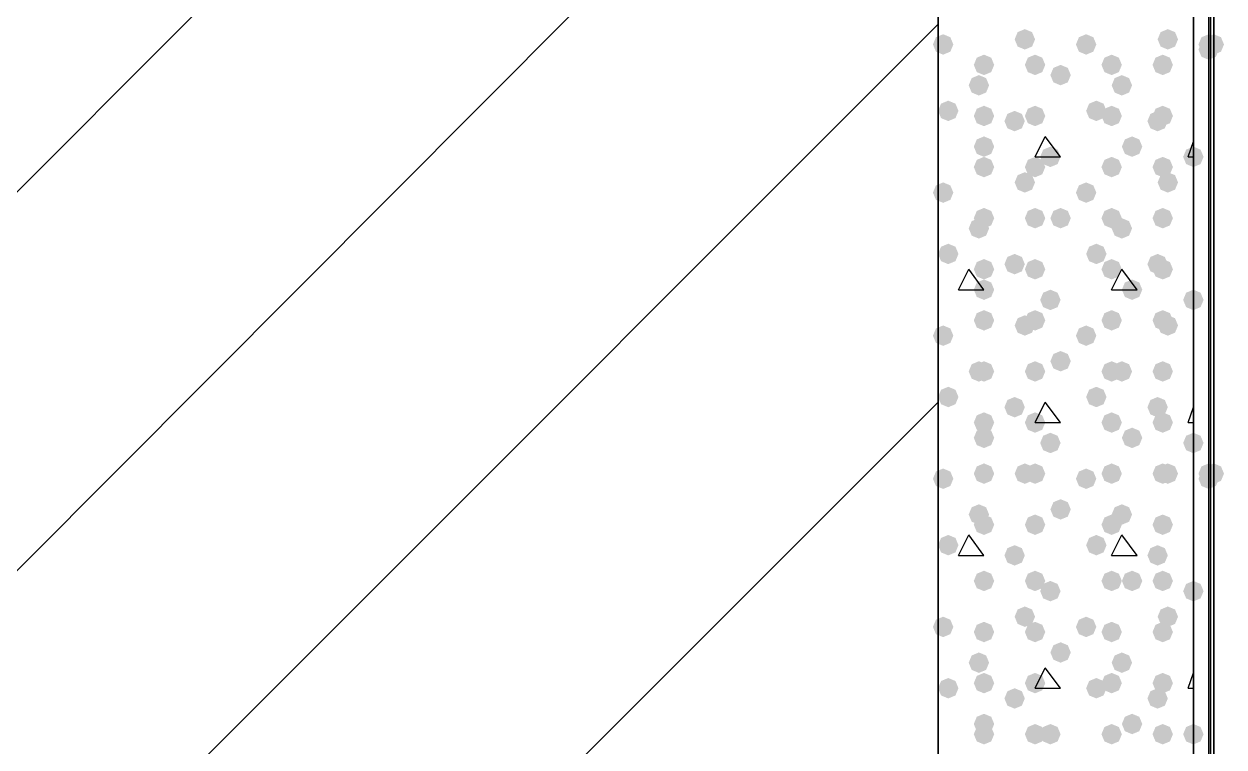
# Model space of a CAD drawing. Header units: millimetres. Extents: x 0 to 420, y 0 to 297.
# Drawn here: x 369.91 to 379.86, y 149.29 to 155.28 of the extents above; entities that cross this region are included whole.
import ezdxf

# ---------------------------------------------------------------- set-up
doc = ezdxf.new("R2010")
doc.units = ezdxf.units.MM
doc.layers.get('0').update_dxf_attribs({"linetype": 'CONTINUOUS'})

msp = doc.modelspace()

# ---------------------------------------------------------------- hatches: boundary and pattern name
at = {"true_color": 0x000007}
h = msp.add_hatch(color=0, dxfattribs=at)
h.paths.add_polyline_path([(379.73, 243.755333), (379.73, 100.160667)], flags=0)
h.paths.add_polyline_path([(379.73, 100.160667), (379.73, 243.755333)], flags=0)
at = {"true_color": 0x000008}
for points in [[(378.290667, 155.151667), (378.265796, 155.091871), (378.206, 155.067), (378.146204, 155.091871), (378.121333, 155.151667), (378.146204, 155.211462), (378.206, 155.236333), (378.265796, 155.211463)], [(379.476, 155.151667), (379.451129, 155.091871), (379.391333, 155.067), (379.331537, 155.091871), (379.306667, 155.151667), (379.331537, 155.211462), (379.391333, 155.236333), (379.451129, 155.211463)], [(377.613333, 155.109333), (377.588462, 155.049537), (377.528667, 155.024667), (377.468871, 155.049537), (377.444, 155.109333), (377.468871, 155.169129), (377.528667, 155.194), (377.588462, 155.169129)], [(378.798667, 155.109333), (378.773796, 155.049537), (378.714, 155.024667), (378.654204, 155.049537), (378.629333, 155.109333), (378.654204, 155.169129), (378.714, 155.194), (378.773796, 155.169129)], [(377.952, 154.94), (377.927129, 154.880204), (377.867333, 154.855333), (377.807538, 154.880204), (377.782667, 154.94), (377.807537, 154.999796), (377.867333, 155.024667), (377.927129, 154.999796)], [(378.375333, 154.94), (378.350462, 154.880204), (378.290667, 154.855333), (378.230871, 154.880204), (378.206, 154.94), (378.230871, 154.999796), (378.290667, 155.024667), (378.350462, 154.999796)], [(379.010333, 154.94), (378.985463, 154.880204), (378.925667, 154.855333), (378.865871, 154.880204), (378.841, 154.94), (378.865871, 154.999796), (378.925667, 155.024667), (378.985462, 154.999796)], [(379.433667, 154.94), (379.408796, 154.880204), (379.349, 154.855333), (379.289204, 154.880204), (379.264333, 154.94), (379.289204, 154.999796), (379.349, 155.024667), (379.408796, 154.999796)], [(378.587, 154.855333), (378.562129, 154.795537), (378.502333, 154.770667), (378.442538, 154.795537), (378.417667, 154.855333), (378.442537, 154.915129), (378.502333, 154.94), (378.562129, 154.915129)], [(377.909667, 154.770667), (377.884796, 154.710871), (377.825, 154.686), (377.765204, 154.710871), (377.740333, 154.770667), (377.765204, 154.830462), (377.825, 154.855333), (377.884796, 154.830463)], [(379.095, 154.770667), (379.070129, 154.710871), (379.010333, 154.686), (378.950538, 154.710871), (378.925667, 154.770667), (378.950537, 154.830462), (379.010333, 154.855333), (379.070129, 154.830463)], [(377.655667, 154.559), (377.630796, 154.499204), (377.571, 154.474333), (377.511204, 154.499204), (377.486333, 154.559), (377.511204, 154.618796), (377.571, 154.643667), (377.630796, 154.618796)], [(377.952, 154.516667), (377.927129, 154.456871), (377.867333, 154.432), (377.807538, 154.456871), (377.782667, 154.516667), (377.807537, 154.576462), (377.867333, 154.601333), (377.927129, 154.576463)], [(378.375333, 154.516667), (378.350462, 154.456871), (378.290667, 154.432), (378.230871, 154.456871), (378.206, 154.516667), (378.230871, 154.576462), (378.290667, 154.601333), (378.350462, 154.576463)], [(378.883333, 154.559), (378.858462, 154.499204), (378.798667, 154.474333), (378.738871, 154.499204), (378.714, 154.559), (378.738871, 154.618796), (378.798667, 154.643667), (378.858462, 154.618796)], [(379.010333, 154.516667), (378.985463, 154.456871), (378.925667, 154.432), (378.865871, 154.456871), (378.841, 154.516667), (378.865871, 154.576462), (378.925667, 154.601333), (378.985462, 154.576463)], [(379.433667, 154.516667), (379.408796, 154.456871), (379.349, 154.432), (379.289204, 154.456871), (379.264333, 154.516667), (379.289204, 154.576462), (379.349, 154.601333), (379.408796, 154.576463)], [(378.206, 154.474333), (378.181129, 154.414537), (378.121333, 154.389667), (378.061537, 154.414537), (378.036667, 154.474333), (378.061537, 154.534129), (378.121333, 154.559), (378.181129, 154.534129)], [(379.391333, 154.474333), (379.366463, 154.414537), (379.306667, 154.389667), (379.246871, 154.414537), (379.222, 154.474333), (379.246871, 154.534129), (379.306667, 154.559), (379.366462, 154.534129)], [(377.952, 154.262667), (377.927129, 154.202871), (377.867333, 154.178), (377.807538, 154.202871), (377.782667, 154.262667), (377.807537, 154.322462), (377.867333, 154.347333), (377.927129, 154.322463)], [(379.179667, 154.262667), (379.154796, 154.202871), (379.095, 154.178), (379.035204, 154.202871), (379.010333, 154.262667), (379.035204, 154.322462), (379.095, 154.347333), (379.154796, 154.322463)], [(378.502333, 154.178), (378.477462, 154.118204), (378.417667, 154.093333), (378.357871, 154.118204), (378.333, 154.178), (378.357871, 154.237796), (378.417667, 154.262667), (378.477462, 154.237796)], [(379.687667, 154.178), (379.662796, 154.118204), (379.603, 154.093333), (379.543204, 154.118204), (379.518333, 154.178), (379.543204, 154.237796), (379.603, 154.262667), (379.662796, 154.237796)], [(377.952, 154.093333), (377.927129, 154.033537), (377.867333, 154.008667), (377.807538, 154.033537), (377.782667, 154.093333), (377.807537, 154.153129), (377.867333, 154.178), (377.927129, 154.153129)], [(378.375333, 154.093333), (378.350462, 154.033537), (378.290667, 154.008667), (378.230871, 154.033537), (378.206, 154.093333), (378.230871, 154.153129), (378.290667, 154.178), (378.350462, 154.153129)], [(379.010333, 154.093333), (378.985463, 154.033537), (378.925667, 154.008667), (378.865871, 154.033537), (378.841, 154.093333), (378.865871, 154.153129), (378.925667, 154.178), (378.985462, 154.153129)], [(379.433667, 154.093333), (379.408796, 154.033537), (379.349, 154.008667), (379.289204, 154.033537), (379.264333, 154.093333), (379.289204, 154.153129), (379.349, 154.178), (379.408796, 154.153129)], [(378.290667, 153.966333), (378.265796, 153.906537), (378.206, 153.881667), (378.146204, 153.906537), (378.121333, 153.966333), (378.146204, 154.026129), (378.206, 154.051), (378.265796, 154.026129)], [(379.476, 153.966333), (379.451129, 153.906537), (379.391333, 153.881667), (379.331537, 153.906537), (379.306667, 153.966333), (379.331537, 154.026129), (379.391333, 154.051), (379.451129, 154.026129)], [(377.613333, 153.881667), (377.588462, 153.821871), (377.528667, 153.797), (377.468871, 153.821871), (377.444, 153.881667), (377.468871, 153.941462), (377.528667, 153.966333), (377.588462, 153.941463)], [(378.798667, 153.881667), (378.773796, 153.821871), (378.714, 153.797), (378.654204, 153.821871), (378.629333, 153.881667), (378.654204, 153.941462), (378.714, 153.966333), (378.773796, 153.941463)], [(377.952, 153.67), (377.927129, 153.610204), (377.867333, 153.585333), (377.807538, 153.610204), (377.782667, 153.67), (377.807537, 153.729796), (377.867333, 153.754667), (377.927129, 153.729796)], [(378.375333, 153.67), (378.350462, 153.610204), (378.290667, 153.585333), (378.230871, 153.610204), (378.206, 153.67), (378.230871, 153.729796), (378.290667, 153.754667), (378.350462, 153.729796)], [(378.587, 153.67), (378.562129, 153.610204), (378.502333, 153.585333), (378.442538, 153.610204), (378.417667, 153.67), (378.442537, 153.729796), (378.502333, 153.754667), (378.562129, 153.729796)], [(379.010333, 153.67), (378.985463, 153.610204), (378.925667, 153.585333), (378.865871, 153.610204), (378.841, 153.67), (378.865871, 153.729796), (378.925667, 153.754667), (378.985462, 153.729796)], [(379.433667, 153.67), (379.408796, 153.610204), (379.349, 153.585333), (379.289204, 153.610204), (379.264333, 153.67), (379.289204, 153.729796), (379.349, 153.754667), (379.408796, 153.729796)], [(377.909667, 153.585333), (377.884796, 153.525537), (377.825, 153.500667), (377.765204, 153.525537), (377.740333, 153.585333), (377.765204, 153.645129), (377.825, 153.67), (377.884796, 153.645129)], [(379.095, 153.585333), (379.070129, 153.525537), (379.010333, 153.500667), (378.950538, 153.525537), (378.925667, 153.585333), (378.950537, 153.645129), (379.010333, 153.67), (379.070129, 153.645129)], [(377.655667, 153.373667), (377.630796, 153.313871), (377.571, 153.289), (377.511204, 153.313871), (377.486333, 153.373667), (377.511204, 153.433462), (377.571, 153.458333), (377.630796, 153.433463)], [(378.883333, 153.373667), (378.858462, 153.313871), (378.798667, 153.289), (378.738871, 153.313871), (378.714, 153.373667), (378.738871, 153.433462), (378.798667, 153.458333), (378.858462, 153.433463)], [(377.952, 153.246667), (377.927129, 153.186871), (377.867333, 153.162), (377.807538, 153.186871), (377.782667, 153.246667), (377.807537, 153.306462), (377.867333, 153.331333), (377.927129, 153.306463)], [(378.206, 153.289), (378.181129, 153.229204), (378.121333, 153.204333), (378.061537, 153.229204), (378.036667, 153.289), (378.061537, 153.348796), (378.121333, 153.373667), (378.181129, 153.348796)], [(378.375333, 153.246667), (378.350462, 153.186871), (378.290667, 153.162), (378.230871, 153.186871), (378.206, 153.246667), (378.230871, 153.306462), (378.290667, 153.331333), (378.350462, 153.306463)], [(379.010333, 153.246667), (378.985463, 153.186871), (378.925667, 153.162), (378.865871, 153.186871), (378.841, 153.246667), (378.865871, 153.306462), (378.925667, 153.331333), (378.985462, 153.306463)], [(379.391333, 153.289), (379.366463, 153.229204), (379.306667, 153.204333), (379.246871, 153.229204), (379.222, 153.289), (379.246871, 153.348796), (379.306667, 153.373667), (379.366462, 153.348796)], [(379.433667, 153.246667), (379.408796, 153.186871), (379.349, 153.162), (379.289204, 153.186871), (379.264333, 153.246667), (379.289204, 153.306462), (379.349, 153.331333), (379.408796, 153.306463)], [(377.952, 153.077333), (377.927129, 153.017537), (377.867333, 152.992667), (377.807538, 153.017537), (377.782667, 153.077333), (377.807537, 153.137129), (377.867333, 153.162), (377.927129, 153.137129)], [(379.179667, 153.077333), (379.154796, 153.017537), (379.095, 152.992667), (379.035204, 153.017537), (379.010333, 153.077333), (379.035204, 153.137129), (379.095, 153.162), (379.154796, 153.137129)], [(378.502333, 152.992667), (378.477462, 152.932871), (378.417667, 152.908), (378.357871, 152.932871), (378.333, 152.992667), (378.357871, 153.052462), (378.417667, 153.077333), (378.477462, 153.052463)], [(379.687667, 152.992667), (379.662796, 152.932871), (379.603, 152.908), (379.543204, 152.932871), (379.518333, 152.992667), (379.543204, 153.052462), (379.603, 153.077333), (379.662796, 153.052463)], [(377.952, 152.823333), (377.927129, 152.763537), (377.867333, 152.738667), (377.807538, 152.763537), (377.782667, 152.823333), (377.807537, 152.883129), (377.867333, 152.908), (377.927129, 152.883129)], [(378.375333, 152.823333), (378.350462, 152.763537), (378.290667, 152.738667), (378.230871, 152.763537), (378.206, 152.823333), (378.230871, 152.883129), (378.290667, 152.908), (378.350462, 152.883129)], [(379.010333, 152.823333), (378.985463, 152.763537), (378.925667, 152.738667), (378.865871, 152.763537), (378.841, 152.823333), (378.865871, 152.883129), (378.925667, 152.908), (378.985462, 152.883129)], [(379.433667, 152.823333), (379.408796, 152.763537), (379.349, 152.738667), (379.289204, 152.763537), (379.264333, 152.823333), (379.289204, 152.883129), (379.349, 152.908), (379.408796, 152.883129)], [(378.290667, 152.781), (378.265796, 152.721204), (378.206, 152.696333), (378.146204, 152.721204), (378.121333, 152.781), (378.146204, 152.840796), (378.206, 152.865667), (378.265796, 152.840796)], [(379.476, 152.781), (379.451129, 152.721204), (379.391333, 152.696333), (379.331537, 152.721204), (379.306667, 152.781), (379.331537, 152.840796), (379.391333, 152.865667), (379.451129, 152.840796)], [(377.613333, 152.696333), (377.588462, 152.636537), (377.528667, 152.611667), (377.468871, 152.636537), (377.444, 152.696333), (377.468871, 152.756129), (377.528667, 152.781), (377.588462, 152.756129)], [(378.798667, 152.696333), (378.773796, 152.636537), (378.714, 152.611667), (378.654204, 152.636537), (378.629333, 152.696333), (378.654204, 152.756129), (378.714, 152.781), (378.773796, 152.756129)], [(378.587, 152.484667), (378.562129, 152.424871), (378.502333, 152.4), (378.442538, 152.424871), (378.417667, 152.484667), (378.442537, 152.544462), (378.502333, 152.569333), (378.562129, 152.544463)], [(377.909667, 152.4), (377.884796, 152.340204), (377.825, 152.315333), (377.765204, 152.340204), (377.740333, 152.4), (377.765204, 152.459796), (377.825, 152.484667), (377.884796, 152.459796)], [(377.952, 152.4), (377.927129, 152.340204), (377.867333, 152.315333), (377.807538, 152.340204), (377.782667, 152.4), (377.807537, 152.459796), (377.867333, 152.484667), (377.927129, 152.459796)], [(378.375333, 152.4), (378.350462, 152.340204), (378.290667, 152.315333), (378.230871, 152.340204), (378.206, 152.4), (378.230871, 152.459796), (378.290667, 152.484667), (378.350462, 152.459796)], [(379.010333, 152.4), (378.985463, 152.340204), (378.925667, 152.315333), (378.865871, 152.340204), (378.841, 152.4), (378.865871, 152.459796), (378.925667, 152.484667), (378.985462, 152.459796)], [(379.095, 152.4), (379.070129, 152.340204), (379.010333, 152.315333), (378.950538, 152.340204), (378.925667, 152.4), (378.950537, 152.459796), (379.010333, 152.484667), (379.070129, 152.459796)], [(379.433667, 152.4), (379.408796, 152.340204), (379.349, 152.315333), (379.289204, 152.340204), (379.264333, 152.4), (379.289204, 152.459796), (379.349, 152.484667), (379.408796, 152.459796)], [(377.655667, 152.188333), (377.630796, 152.128537), (377.571, 152.103667), (377.511204, 152.128537), (377.486333, 152.188333), (377.511204, 152.248129), (377.571, 152.273), (377.630796, 152.248129)], [(378.883333, 152.188333), (378.858462, 152.128537), (378.798667, 152.103667), (378.738871, 152.128537), (378.714, 152.188333), (378.738871, 152.248129), (378.798667, 152.273), (378.858462, 152.248129)], [(378.206, 152.103667), (378.181129, 152.043871), (378.121333, 152.019), (378.061537, 152.043871), (378.036667, 152.103667), (378.061537, 152.163462), (378.121333, 152.188333), (378.181129, 152.163463)], [(379.391333, 152.103667), (379.366463, 152.043871), (379.306667, 152.019), (379.246871, 152.043871), (379.222, 152.103667), (379.246871, 152.163462), (379.306667, 152.188333), (379.366462, 152.163463)], [(377.952, 151.976667), (377.927129, 151.916871), (377.867333, 151.892), (377.807538, 151.916871), (377.782667, 151.976667), (377.807537, 152.036462), (377.867333, 152.061333), (377.927129, 152.036463)], [(378.375333, 151.976667), (378.350462, 151.916871), (378.290667, 151.892), (378.230871, 151.916871), (378.206, 151.976667), (378.230871, 152.036462), (378.290667, 152.061333), (378.350462, 152.036463)], [(379.010333, 151.976667), (378.985463, 151.916871), (378.925667, 151.892), (378.865871, 151.916871), (378.841, 151.976667), (378.865871, 152.036462), (378.925667, 152.061333), (378.985462, 152.036463)], [(379.433667, 151.976667), (379.408796, 151.916871), (379.349, 151.892), (379.289204, 151.916871), (379.264333, 151.976667), (379.289204, 152.036462), (379.349, 152.061333), (379.408796, 152.036463)], [(377.952, 151.849667), (377.927129, 151.789871), (377.867333, 151.765), (377.807538, 151.789871), (377.782667, 151.849667), (377.807537, 151.909462), (377.867333, 151.934333), (377.927129, 151.909463)], [(379.179667, 151.849667), (379.154796, 151.789871), (379.095, 151.765), (379.035204, 151.789871), (379.010333, 151.849667), (379.035204, 151.909462), (379.095, 151.934333), (379.154796, 151.909463)], [(378.502333, 151.807333), (378.477462, 151.747537), (378.417667, 151.722667), (378.357871, 151.747537), (378.333, 151.807333), (378.357871, 151.867129), (378.417667, 151.892), (378.477462, 151.867129)], [(379.687667, 151.807333), (379.662796, 151.747537), (379.603, 151.722667), (379.543204, 151.747537), (379.518333, 151.807333), (379.543204, 151.867129), (379.603, 151.892), (379.662796, 151.867129)], [(377.952, 151.553333), (377.927129, 151.493538), (377.867333, 151.468667), (377.807538, 151.493538), (377.782667, 151.553333), (377.807537, 151.613129), (377.867333, 151.638), (377.927129, 151.613129)], [(378.290667, 151.553333), (378.265796, 151.493538), (378.206, 151.468667), (378.146204, 151.493538), (378.121333, 151.553333), (378.146204, 151.613129), (378.206, 151.638), (378.265796, 151.613129)], [(378.375333, 151.553333), (378.350462, 151.493538), (378.290667, 151.468667), (378.230871, 151.493538), (378.206, 151.553333), (378.230871, 151.613129), (378.290667, 151.638), (378.350462, 151.613129)], [(379.010333, 151.553333), (378.985463, 151.493538), (378.925667, 151.468667), (378.865871, 151.493538), (378.841, 151.553333), (378.865871, 151.613129), (378.925667, 151.638), (378.985462, 151.613129)], [(379.433667, 151.553333), (379.408796, 151.493538), (379.349, 151.468667), (379.289204, 151.493538), (379.264333, 151.553333), (379.289204, 151.613129), (379.349, 151.638), (379.408796, 151.613129)], [(379.476, 151.553333), (379.451129, 151.493538), (379.391333, 151.468667), (379.331537, 151.493538), (379.306667, 151.553333), (379.331537, 151.613129), (379.391333, 151.638), (379.451129, 151.613129)], [(377.613333, 151.511), (377.588462, 151.451204), (377.528667, 151.426333), (377.468871, 151.451204), (377.444, 151.511), (377.468871, 151.570796), (377.528667, 151.595667), (377.588462, 151.570796)], [(378.798667, 151.511), (378.773796, 151.451204), (378.714, 151.426333), (378.654204, 151.451204), (378.629333, 151.511), (378.654204, 151.570796), (378.714, 151.595667), (378.773796, 151.570796)], [(378.587, 151.257), (378.562129, 151.197204), (378.502333, 151.172333), (378.442538, 151.197204), (378.417667, 151.257), (378.442537, 151.316796), (378.502333, 151.341667), (378.562129, 151.316796)], [(377.909667, 151.214667), (377.884796, 151.154871), (377.825, 151.13), (377.765204, 151.154871), (377.740333, 151.214667), (377.765204, 151.274462), (377.825, 151.299333), (377.884796, 151.274463)], [(379.095, 151.214667), (379.070129, 151.154871), (379.010333, 151.13), (378.950538, 151.154871), (378.925667, 151.214667), (378.950537, 151.274462), (379.010333, 151.299333), (379.070129, 151.274463)], [(377.952, 151.13), (377.927129, 151.070204), (377.867333, 151.045333), (377.807538, 151.070204), (377.782667, 151.13), (377.807537, 151.189796), (377.867333, 151.214667), (377.927129, 151.189796)], [(378.375333, 151.13), (378.350462, 151.070204), (378.290667, 151.045333), (378.230871, 151.070204), (378.206, 151.13), (378.230871, 151.189796), (378.290667, 151.214667), (378.350462, 151.189796)], [(379.010333, 151.13), (378.985463, 151.070204), (378.925667, 151.045333), (378.865871, 151.070204), (378.841, 151.13), (378.865871, 151.189796), (378.925667, 151.214667), (378.985462, 151.189796)], [(379.433667, 151.13), (379.408796, 151.070204), (379.349, 151.045333), (379.289204, 151.070204), (379.264333, 151.13), (379.289204, 151.189796), (379.349, 151.214667), (379.408796, 151.189796)], [(377.655667, 150.960667), (377.630796, 150.900871), (377.571, 150.876), (377.511204, 150.900871), (377.486333, 150.960667), (377.511204, 151.020462), (377.571, 151.045333), (377.630796, 151.020463)], [(378.883333, 150.960667), (378.858462, 150.900871), (378.798667, 150.876), (378.738871, 150.900871), (378.714, 150.960667), (378.738871, 151.020462), (378.798667, 151.045333), (378.858462, 151.020463)], [(378.206, 150.876), (378.181129, 150.816204), (378.121333, 150.791333), (378.061537, 150.816204), (378.036667, 150.876), (378.061537, 150.935796), (378.121333, 150.960667), (378.181129, 150.935796)], [(379.391333, 150.876), (379.366463, 150.816204), (379.306667, 150.791333), (379.246871, 150.816204), (379.222, 150.876), (379.246871, 150.935796), (379.306667, 150.960667), (379.366462, 150.935796)], [(377.952, 150.664333), (377.927129, 150.604537), (377.867333, 150.579667), (377.807538, 150.604537), (377.782667, 150.664333), (377.807537, 150.724129), (377.867333, 150.749), (377.927129, 150.724129)], [(377.952, 150.664333), (377.927129, 150.604537), (377.867333, 150.579667), (377.807538, 150.604537), (377.782667, 150.664333), (377.807537, 150.724129), (377.867333, 150.749), (377.927129, 150.724129)], [(378.375333, 150.664333), (378.350462, 150.604537), (378.290667, 150.579667), (378.230871, 150.604537), (378.206, 150.664333), (378.230871, 150.724129), (378.290667, 150.749), (378.350462, 150.724129)], [(379.010333, 150.664333), (378.985463, 150.604537), (378.925667, 150.579667), (378.865871, 150.604537), (378.841, 150.664333), (378.865871, 150.724129), (378.925667, 150.749), (378.985462, 150.724129)], [(379.179667, 150.664333), (379.154796, 150.604537), (379.095, 150.579667), (379.035204, 150.604537), (379.010333, 150.664333), (379.035204, 150.724129), (379.095, 150.749), (379.154796, 150.724129)], [(379.433667, 150.664333), (379.408796, 150.604537), (379.349, 150.579667), (379.289204, 150.604537), (379.264333, 150.664333), (379.289204, 150.724129), (379.349, 150.749), (379.408796, 150.724129)], [(378.502333, 150.579667), (378.477462, 150.519871), (378.417667, 150.495), (378.357871, 150.519871), (378.333, 150.579667), (378.357871, 150.639462), (378.417667, 150.664333), (378.477462, 150.639463)], [(379.687667, 150.579667), (379.662796, 150.519871), (379.603, 150.495), (379.543204, 150.519871), (379.518333, 150.579667), (379.543204, 150.639462), (379.603, 150.664333), (379.662796, 150.639463)], [(378.290667, 150.368), (378.265796, 150.308204), (378.206, 150.283333), (378.146204, 150.308204), (378.121333, 150.368), (378.146204, 150.427796), (378.206, 150.452667), (378.265796, 150.427796)], [(379.476, 150.368), (379.451129, 150.308204), (379.391333, 150.283333), (379.331537, 150.308204), (379.306667, 150.368), (379.331537, 150.427796), (379.391333, 150.452667), (379.451129, 150.427796)], [(377.613333, 150.283333), (377.588462, 150.223537), (377.528667, 150.198667), (377.468871, 150.223537), (377.444, 150.283333), (377.468871, 150.343129), (377.528667, 150.368), (377.588462, 150.343129)], [(377.952, 150.241), (377.927129, 150.181204), (377.867333, 150.156333), (377.807538, 150.181204), (377.782667, 150.241), (377.807537, 150.300796), (377.867333, 150.325667), (377.927129, 150.300796)], [(378.375333, 150.241), (378.350462, 150.181204), (378.290667, 150.156333), (378.230871, 150.181204), (378.206, 150.241), (378.230871, 150.300796), (378.290667, 150.325667), (378.350462, 150.300796)], [(378.798667, 150.283333), (378.773796, 150.223537), (378.714, 150.198667), (378.654204, 150.223537), (378.629333, 150.283333), (378.654204, 150.343129), (378.714, 150.368), (378.773796, 150.343129)], [(379.010333, 150.241), (378.985463, 150.181204), (378.925667, 150.156333), (378.865871, 150.181204), (378.841, 150.241), (378.865871, 150.300796), (378.925667, 150.325667), (378.985462, 150.300796)], [(379.433667, 150.241), (379.408796, 150.181204), (379.349, 150.156333), (379.289204, 150.181204), (379.264333, 150.241), (379.289204, 150.300796), (379.349, 150.325667), (379.408796, 150.300796)], [(378.587, 150.071667), (378.562129, 150.011871), (378.502333, 149.987), (378.442538, 150.011871), (378.417667, 150.071667), (378.442537, 150.131462), (378.502333, 150.156333), (378.562129, 150.131463)], [(377.909667, 149.987), (377.884796, 149.927204), (377.825, 149.902333), (377.765204, 149.927204), (377.740333, 149.987), (377.765204, 150.046796), (377.825, 150.071667), (377.884796, 150.046796)], [(379.095, 149.987), (379.070129, 149.927204), (379.010333, 149.902333), (378.950538, 149.927204), (378.925667, 149.987), (378.950537, 150.046796), (379.010333, 150.071667), (379.070129, 150.046796)], [(377.655667, 149.775333), (377.630796, 149.715537), (377.571, 149.690667), (377.511204, 149.715537), (377.486333, 149.775333), (377.511204, 149.835129), (377.571, 149.86), (377.630796, 149.835129)], [(377.952, 149.817667), (377.927129, 149.757871), (377.867333, 149.733), (377.807538, 149.757871), (377.782667, 149.817667), (377.807537, 149.877462), (377.867333, 149.902333), (377.927129, 149.877463)], [(378.375333, 149.817667), (378.350462, 149.757871), (378.290667, 149.733), (378.230871, 149.757871), (378.206, 149.817667), (378.230871, 149.877462), (378.290667, 149.902333), (378.350462, 149.877463)], [(378.883333, 149.775333), (378.858462, 149.715537), (378.798667, 149.690667), (378.738871, 149.715537), (378.714, 149.775333), (378.738871, 149.835129), (378.798667, 149.86), (378.858462, 149.835129)], [(379.010333, 149.817667), (378.985463, 149.757871), (378.925667, 149.733), (378.865871, 149.757871), (378.841, 149.817667), (378.865871, 149.877462), (378.925667, 149.902333), (378.985462, 149.877463)], [(379.433667, 149.817667), (379.408796, 149.757871), (379.349, 149.733), (379.289204, 149.757871), (379.264333, 149.817667), (379.289204, 149.877462), (379.349, 149.902333), (379.408796, 149.877463)], [(378.206, 149.690667), (378.181129, 149.630871), (378.121333, 149.606), (378.061537, 149.630871), (378.036667, 149.690667), (378.061537, 149.750462), (378.121333, 149.775333), (378.181129, 149.750463)], [(379.391333, 149.690667), (379.366463, 149.630871), (379.306667, 149.606), (379.246871, 149.630871), (379.222, 149.690667), (379.246871, 149.750462), (379.306667, 149.775333), (379.366462, 149.750463)], [(377.952, 149.479), (377.927129, 149.419204), (377.867333, 149.394333), (377.807538, 149.419204), (377.782667, 149.479), (377.807537, 149.538796), (377.867333, 149.563667), (377.927129, 149.538796)], [(379.179667, 149.479), (379.154796, 149.419204), (379.095, 149.394333), (379.035204, 149.419204), (379.010333, 149.479), (379.035204, 149.538796), (379.095, 149.563667), (379.154796, 149.538796)], [(377.952, 149.394333), (377.927129, 149.334537), (377.867333, 149.309667), (377.807538, 149.334537), (377.782667, 149.394333), (377.807537, 149.454129), (377.867333, 149.479), (377.927129, 149.454129)], [(378.375333, 149.394333), (378.350462, 149.334537), (378.290667, 149.309667), (378.230871, 149.334537), (378.206, 149.394333), (378.230871, 149.454129), (378.290667, 149.479), (378.350462, 149.454129)], [(378.502333, 149.394333), (378.477462, 149.334537), (378.417667, 149.309667), (378.357871, 149.334537), (378.333, 149.394333), (378.357871, 149.454129), (378.417667, 149.479), (378.477462, 149.454129)], [(379.010333, 149.394333), (378.985463, 149.334537), (378.925667, 149.309667), (378.865871, 149.334537), (378.841, 149.394333), (378.865871, 149.454129), (378.925667, 149.479), (378.985462, 149.454129)], [(379.433667, 149.394333), (379.408796, 149.334537), (379.349, 149.309667), (379.289204, 149.334537), (379.264333, 149.394333), (379.289204, 149.454129), (379.349, 149.479), (379.408796, 149.454129)], [(379.687667, 149.394333), (379.662796, 149.334537), (379.603, 149.309667), (379.543204, 149.334537), (379.518333, 149.394333), (379.543204, 149.454129), (379.603, 149.479), (379.662796, 149.454129)]]:
    msp.add_hatch(color=0, dxfattribs=at).paths.add_polyline_path(points, flags=0)
at = {"true_color": 0x0000fe}
for points in [[(379.814667, 155.109333), (379.789796, 155.049537), (379.73, 155.024667), (379.670204, 155.049537), (379.645333, 155.109333), (379.670204, 155.169129), (379.73, 155.194), (379.789796, 155.169129)], [(379.814667, 155.109333), (379.789796, 155.049537), (379.73, 155.024667), (379.670204, 155.049537), (379.645333, 155.109333), (379.670204, 155.169129), (379.73, 155.194), (379.789796, 155.169129)], [(379.814667, 155.067), (379.789796, 155.007204), (379.73, 154.982333), (379.670204, 155.007204), (379.645333, 155.067), (379.670204, 155.126796), (379.73, 155.151667), (379.789796, 155.126796)], [(379.857, 155.109333), (379.832129, 155.049537), (379.772333, 155.024667), (379.712538, 155.049537), (379.687667, 155.109333), (379.712537, 155.169129), (379.772333, 155.194), (379.832129, 155.169129)], [(379.814667, 151.553333), (379.789796, 151.493538), (379.73, 151.468667), (379.670204, 151.493538), (379.645333, 151.553333), (379.670204, 151.613129), (379.73, 151.638), (379.789796, 151.613129)], [(379.814667, 151.553333), (379.789796, 151.493538), (379.73, 151.468667), (379.670204, 151.493538), (379.645333, 151.553333), (379.670204, 151.613129), (379.73, 151.638), (379.789796, 151.613129)], [(379.857, 151.553333), (379.832129, 151.493538), (379.772333, 151.468667), (379.712538, 151.493538), (379.687667, 151.553333), (379.712537, 151.613129), (379.772333, 151.638), (379.832129, 151.613129)], [(379.814667, 151.511), (379.789796, 151.451204), (379.73, 151.426333), (379.670204, 151.451204), (379.645333, 151.511), (379.670204, 151.570796), (379.73, 151.595667), (379.789796, 151.570796)]]:
    msp.add_hatch(color=0, dxfattribs=at).paths.add_polyline_path(points, flags=0)

# ---------------------------------------------------------------- linework, layer by layer
at = {"color": 0, "true_color": 0x000007}
for points in [[(379.772333, 100.118333), (379.772333, 243.797667), (379.73, 243.797667)], [(379.73, 243.755333), (379.772333, 243.755333), (379.73, 100.118333)], [(379.73, 243.755333), (379.73, 100.118333)], [(379.73, 243.755333), (379.73, 100.160667), (379.73, 100.118333)], [(379.73, 243.755333), (379.73, 100.160667)], [(379.772333, 243.755333), (379.772333, 100.118333)], [(377.486333, 163.83), (377.486333, 144.737667)], [(379.603, 144.737667), (379.603, 163.83)]]:
    msp.add_lwpolyline(points, dxfattribs=at)
for points in [[(379.73, 243.755333), (379.73, 100.118333)], [(379.73, 243.755333), (379.73, 100.160667)], [(379.73, 100.160667), (379.73, 243.755333)], [(31.369, 142.621), (31.369, 165.946667), (379.603, 165.946667), (379.603, 142.621), (217.17, 142.621), (217.17, 121.454333), (193.844333, 121.454333), (193.844333, 142.621)], [(31.369, 142.621), (31.369, 165.946667), (379.603, 165.946667), (379.603, 142.621), (217.17, 142.621), (217.17, 121.454333), (193.844333, 121.454333), (193.844333, 142.621)]]:
    msp.add_lwpolyline(points, close=True, dxfattribs=at)
at = {"color": 0, "true_color": 0x0000fd}
msp.add_lwpolyline([(215.053333, 144.737667), (377.486333, 144.737667), (377.486333, 163.83), (33.528, 163.83), (33.528, 144.737667), (195.961, 144.737667), (195.961, 123.571), (215.053333, 123.571)], close=True, dxfattribs=at)
at = {"color": 0, "true_color": 0x000003}
for points in [[(360.722334, 144.737666), (377.486334, 161.543999)], [(363.855, 144.737666), (377.486334, 158.411333)], [(366.945334, 144.737666), (377.486334, 155.278666)], [(370.078, 144.737666), (377.486334, 152.145999)]]:
    msp.add_lwpolyline(points, dxfattribs=at)
at = {"color": 0, "true_color": 0x000008}
for points in [[(378.290667, 154.178), (378.375333, 154.347333)], [(378.502333, 154.178), (378.375333, 154.347333)], [(379.560667, 154.178), (379.603, 154.305)], [(378.290667, 154.178), (378.502333, 154.178)], [(379.560667, 154.178), (379.603, 154.178)], [(377.655667, 153.077333), (377.740333, 153.246667)], [(377.867333, 153.077333), (377.740333, 153.246667)], [(378.925667, 153.077333), (379.010333, 153.246667)], [(379.137333, 153.077333), (379.010333, 153.246667)], [(377.655667, 153.077333), (377.867333, 153.077333)], [(378.925667, 153.077333), (379.137333, 153.077333)], [(378.290667, 151.976667), (378.375333, 152.146)], [(378.502333, 151.976667), (378.375333, 152.146)], [(379.560667, 151.976667), (379.603, 152.103667)], [(378.290667, 151.976667), (378.502333, 151.976667)], [(379.560667, 151.976667), (379.603, 151.976667)], [(377.655667, 150.876), (377.740333, 151.045333)], [(377.867333, 150.876), (377.740333, 151.045333)], [(378.925667, 150.876), (379.010333, 151.045333)], [(379.137333, 150.876), (379.010333, 151.045333)], [(377.655667, 150.876), (377.867333, 150.876)], [(378.925667, 150.876), (379.137333, 150.876)], [(378.290667, 149.775333), (378.375333, 149.944667)], [(378.502333, 149.775333), (378.375333, 149.944667)], [(379.560667, 149.775333), (379.603, 149.902333)], [(378.290667, 149.775333), (378.502333, 149.775333)], [(379.560667, 149.775333), (379.603, 149.775333)]]:
    msp.add_lwpolyline(points, dxfattribs=at)

doc.saveas('drawing.dxf')
